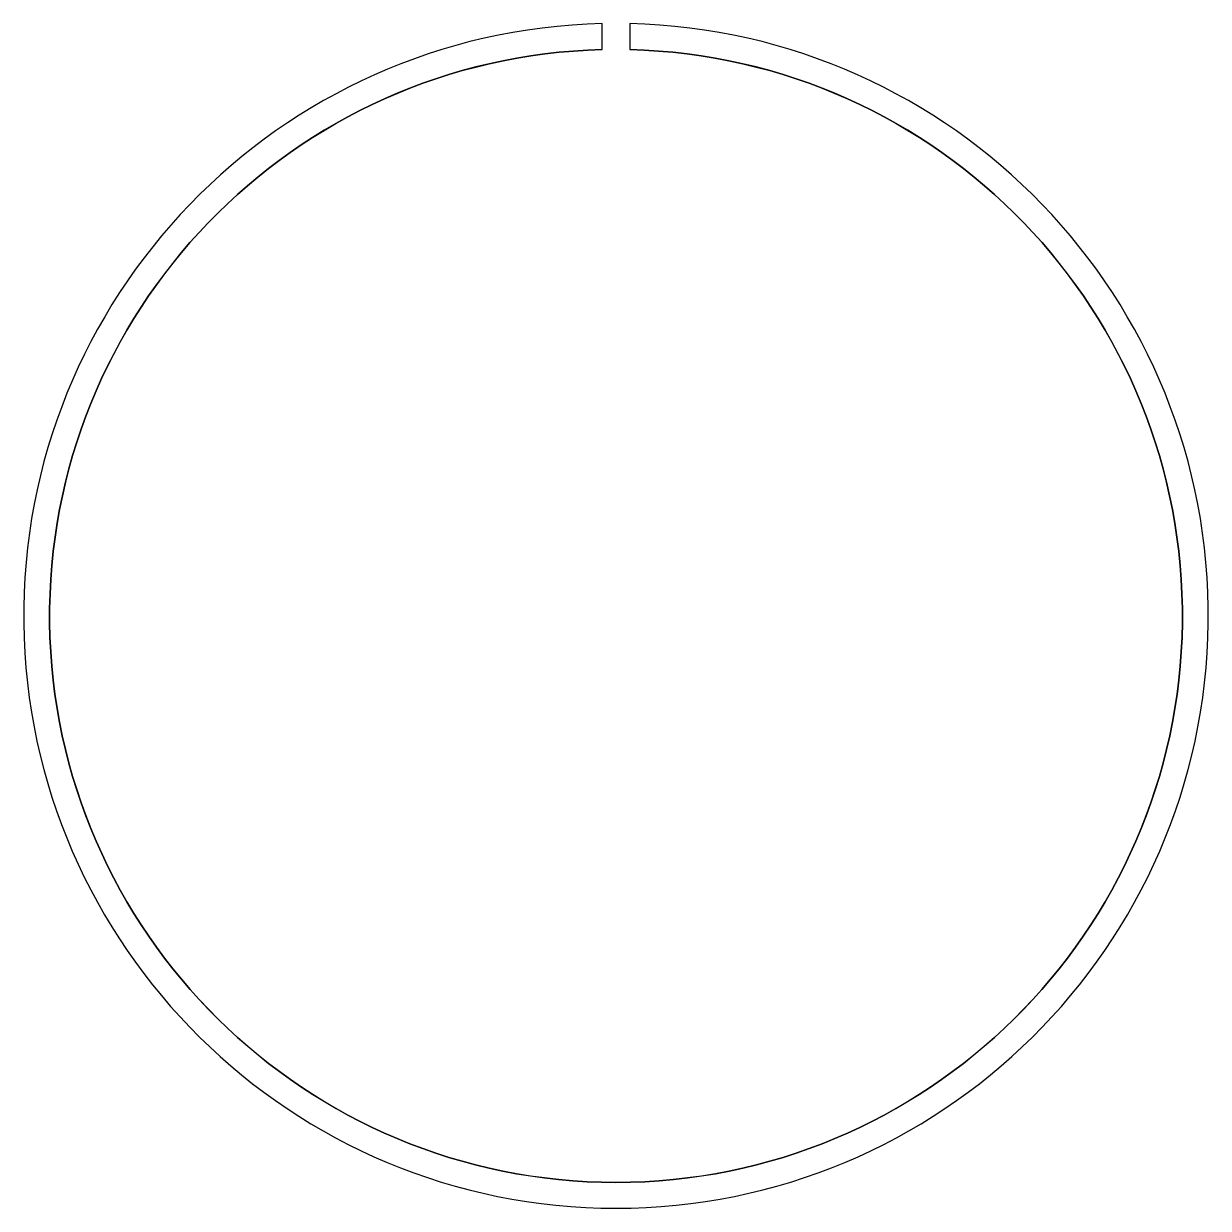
# Model space of a CAD drawing. Header units: inches. Extents: x -5.4 to 5.4, y -5.4 to 5.4.
import ezdxf

# ---------------------------------------------------------------- set-up
doc = ezdxf.new("R2010")
doc.units = ezdxf.units.IN
doc.layers.get('0').update_dxf_attribs({"linetype": 'CONTINUOUS'})

msp = doc.modelspace()

# ---------------------------------------------------------------- linework, layer by layer
msp.add_lwpolyline([(-0.125, 5.374, 85.988371), (0.125, 5.374), (0.125, 5.138, -82.227839), (-0.125, 5.138)], format="xyb", close=True)
msp.add_arc((0, 0), 5.14, -268.6065, 88.6065)

doc.saveas('drawing.dxf')
